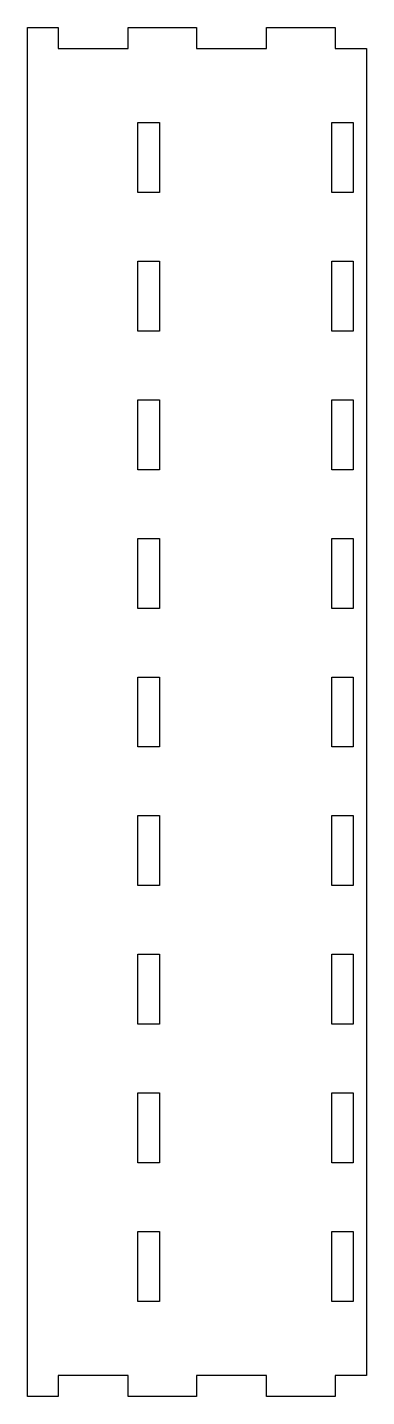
# Model space of a CAD drawing. Header units: millimetres. Extents: x -12 to 86, y -6 to 389.
import ezdxf

# ---------------------------------------------------------------- set-up
doc = ezdxf.new("R2010")
doc.units = ezdxf.units.MM

msp = doc.modelspace()

# ---------------------------------------------------------------- linework, layer by layer
at = {"color": 7, "linetype": 'Continuous', "lineweight": 25}
for p, q in [((-12, -6), (-12, 389.2)), ((-12, 389.2), (-3.1, 389.2)), ((-3.1, 389.2), (-3.1, 383.1)), ((17.1, 383.1), (17.1, 389.2)), ((17.1, 389.2), (36.9, 389.2)), ((36.9, 389.2), (36.9, 383.1)), ((57.1, 383.1), (57.1, 389.2)), ((57.1, 389.2), (76.9, 389.2)), ((76.9, 389.2), (76.9, 383.1)), ((-3.1, 383.1), (17.1, 383.1)), ((36.9, 383.1), (57.1, 383.1)), ((76.9, 383.1), (86, 383.1)), ((86, 383.1), (86, 0.1)), ((19.9, 361.7), (26.15, 361.7)), ((19.9, 341.5), (19.9, 361.7)), ((26.15, 361.7), (26.15, 341.5)), ((75.9, 361.7), (82.15, 361.7)), ((75.9, 341.5), (75.9, 361.7)), ((82.15, 361.7), (82.15, 341.5)), ((26.15, 341.5), (19.9, 341.5)), ((82.15, 341.5), (75.9, 341.5)), ((19.9, 321.7), (26.15, 321.7)), ((19.9, 301.5), (19.9, 321.7)), ((26.15, 321.7), (26.15, 301.5)), ((75.9, 321.7), (82.15, 321.7)), ((75.9, 301.5), (75.9, 321.7)), ((82.15, 321.7), (82.15, 301.5)), ((26.15, 301.5), (19.9, 301.5)), ((82.15, 301.5), (75.9, 301.5)), ((19.9, 281.7), (26.15, 281.7)), ((19.9, 261.5), (19.9, 281.7)), ((26.15, 281.7), (26.15, 261.5)), ((75.9, 281.7), (82.15, 281.7)), ((75.9, 261.5), (75.9, 281.7)), ((82.15, 281.7), (82.15, 261.5)), ((26.15, 261.5), (19.9, 261.5)), ((82.15, 261.5), (75.9, 261.5)), ((19.9, 241.7), (26.15, 241.7)), ((19.9, 221.5), (19.9, 241.7)), ((26.15, 241.7), (26.15, 221.5)), ((75.9, 241.7), (82.15, 241.7)), ((75.9, 221.5), (75.9, 241.7)), ((82.15, 241.7), (82.15, 221.5)), ((26.15, 221.5), (19.9, 221.5)), ((82.15, 221.5), (75.9, 221.5)), ((19.9, 201.7), (26.15, 201.7)), ((19.9, 181.5), (19.9, 201.7)), ((26.15, 201.7), (26.15, 181.5)), ((75.9, 201.7), (82.15, 201.7)), ((75.9, 181.5), (75.9, 201.7)), ((82.15, 201.7), (82.15, 181.5)), ((26.15, 181.5), (19.9, 181.5)), ((82.15, 181.5), (75.9, 181.5)), ((19.9, 161.7), (26.15, 161.7)), ((19.9, 141.5), (19.9, 161.7)), ((26.15, 161.7), (26.15, 141.5)), ((75.9, 161.7), (82.15, 161.7)), ((75.9, 141.5), (75.9, 161.7)), ((82.15, 161.7), (82.15, 141.5)), ((26.15, 141.5), (19.9, 141.5)), ((82.15, 141.5), (75.9, 141.5)), ((19.9, 121.7), (26.15, 121.7)), ((19.9, 101.5), (19.9, 121.7)), ((26.15, 121.7), (26.15, 101.5)), ((75.9, 121.7), (82.15, 121.7)), ((75.9, 101.5), (75.9, 121.7)), ((82.15, 121.7), (82.15, 101.5)), ((26.15, 101.5), (19.9, 101.5)), ((82.15, 101.5), (75.9, 101.5)), ((19.9, 81.7), (26.15, 81.7)), ((19.9, 61.5), (19.9, 81.7)), ((26.15, 81.7), (26.15, 61.5)), ((75.9, 81.7), (82.15, 81.7)), ((75.9, 61.5), (75.9, 81.7)), ((82.15, 81.7), (82.15, 61.5)), ((26.15, 61.5), (19.9, 61.5)), ((82.15, 61.5), (75.9, 61.5)), ((19.9, 41.7), (26.15, 41.7)), ((19.9, 21.5), (19.9, 41.7)), ((26.15, 41.7), (26.15, 21.5)), ((75.9, 41.7), (82.15, 41.7)), ((75.9, 21.5), (75.9, 41.7)), ((82.15, 41.7), (82.15, 21.5)), ((26.15, 21.5), (19.9, 21.5)), ((82.15, 21.5), (75.9, 21.5)), ((17.1, 0.1), (-3.1, 0.1)), ((-3.1, 0.1), (-3.1, -6)), ((17.1, -6), (17.1, 0.1)), ((57.1, 0.1), (36.9, 0.1)), ((36.9, 0.1), (36.9, -6)), ((57.1, -6), (57.1, 0.1)), ((86, 0.1), (76.9, 0.1)), ((76.9, 0.1), (76.9, -6)), ((-3.1, -6), (-12, -6)), ((36.9, -6), (17.1, -6)), ((76.9, -6), (57.1, -6))]:
    msp.add_line(p, q, dxfattribs=at)

doc.saveas('drawing.dxf')
